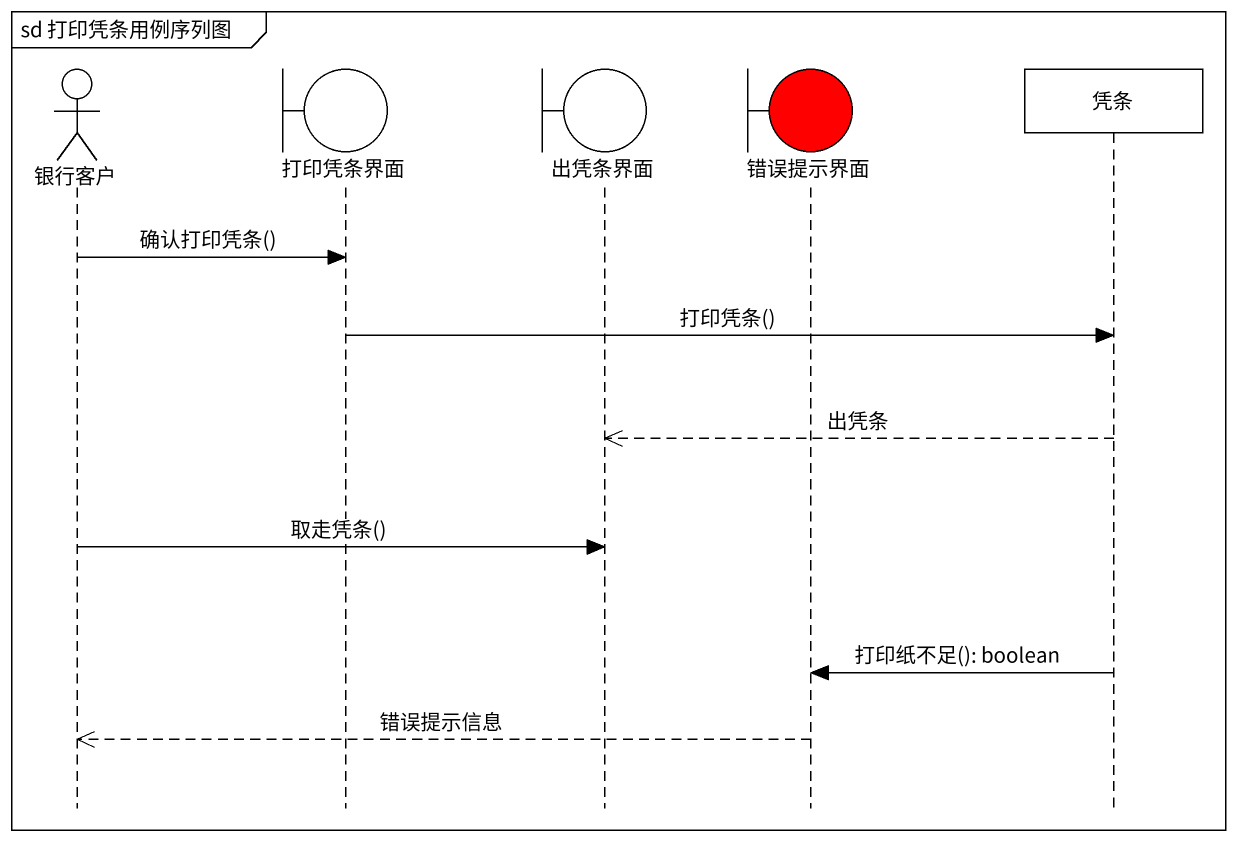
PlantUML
@startuml
mainframe sd 打印凭条用例序列图
hide footbox
actor 银行客户
boundary 打印凭条界面
boundary 出凭条界面
boundary 错误提示界面 #FF0000
participant 凭条

银行客户 -> 打印凭条界面 : 确认打印凭条()
打印凭条界面 -> 凭条 : 打印凭条()
凭条 -->> 出凭条界面 : 出凭条
银行客户 -> 出凭条界面 : 取走凭条()
凭条 -> 错误提示界面 : 打印纸不足(): boolean
错误提示界面 -->> 银行客户 : 错误提示信息
@enduml
